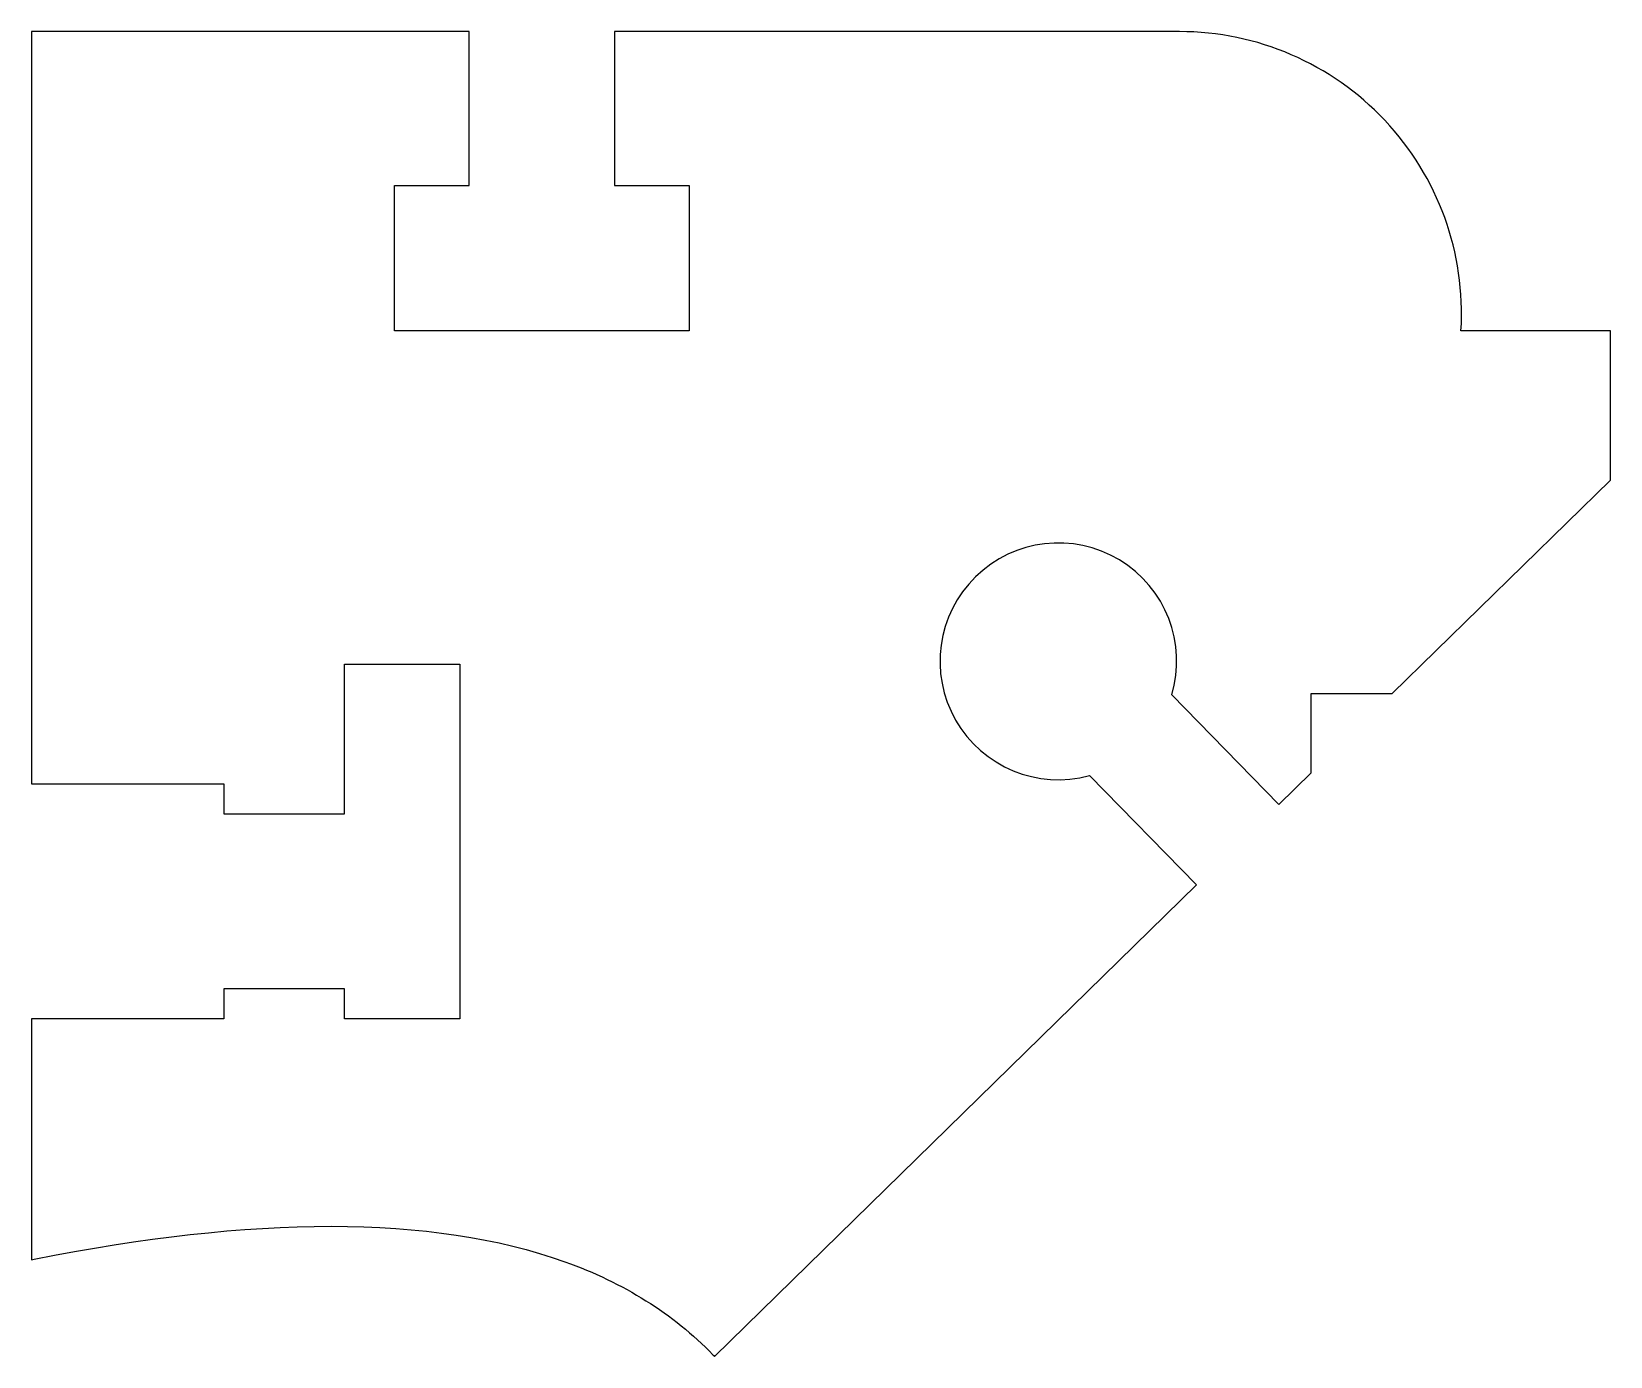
# Model space of a CAD drawing. Header units: millimetres. Extents: x -26.4 to 26.4, y -22.2 to 22.1.
import ezdxf

# ---------------------------------------------------------------- set-up
doc = ezdxf.new("R2010")
doc.units = ezdxf.units.MM
doc.layers.get('0').update_dxf_attribs({"linetype": 'CONTINUOUS'})

msp = doc.modelspace()

# ---------------------------------------------------------------- linework, layer by layer
for p, q in [((-11.757, 22.128), (-26.385, 22.128)), ((-26.385, 22.128), (-26.385, -3.022)), ((-11.757, 16.978), (-11.757, 22.128)), ((11.979, 22.128), (-6.907, 22.128)), ((-6.907, 22.128), (-6.907, 16.978)), ((-14.257, 12.128), (-14.257, 16.978)), ((-14.257, 16.978), (-11.757, 16.978)), ((-6.907, 16.978), (-4.407, 16.978)), ((-4.407, 16.978), (-4.407, 12.128)), ((-4.407, 12.128), (-14.257, 12.128)), ((26.385, 12.128), (21.39, 12.128)), ((26.385, 7.131), (26.385, 12.128)), ((19.091, -0.004), (26.385, 7.131)), ((-15.923, -4.022), (-15.923, 0.978)), ((-15.923, 0.978), (-12.073, 0.978)), ((-12.073, 0.978), (-12.073, -10.872)), ((11.726, -0.048), (15.305, -3.708)), ((16.385, -2.651), (16.385, -0.004)), ((16.385, -0.004), (19.091, -0.004)), ((-26.385, -3.022), (-19.964, -3.022)), ((-19.964, -3.022), (-19.964, -4.022)), ((12.553, -6.4), (8.973, -2.74)), ((15.305, -3.708), (16.385, -2.651)), ((-19.964, -4.022), (-15.923, -4.022)), ((-3.559, -22.159), (12.553, -6.4)), ((-15.923, -9.872), (-19.964, -9.872)), ((-19.964, -9.872), (-19.964, -10.872)), ((-15.923, -10.872), (-15.923, -9.872)), ((-19.964, -10.872), (-26.385, -10.872)), ((-26.385, -10.872), (-26.385, -18.926)), ((-12.073, -10.872), (-15.923, -10.872))]:
    msp.add_line(p, q)
for centre, radius, start, end in [((11.979, 12.699), 9.429, -3.4726, 90), ((7.933, 1.076), 3.956, -16.5163, 285.2507)]:
    msp.add_arc(centre, radius, start, end)
msp.add_open_spline([(-26.385, -18.926), (-26.355, -18.92), (-26.326, -18.914), (-26.296, -18.908), (-19.028, -17.465), (-13.019, -17.395), (-8.557, -18.995), (-6.599, -19.697), (-4.946, -20.726), (-3.612, -22.105), (-3.594, -22.123), (-3.577, -22.141), (-3.559, -22.159)], degree=3, knots=[-0.0013758, -0.0013758, -0.0013758, -0.0013758, 0, 0, 0, 0.3351002, 0.3351002, 0.3351002, 0.4821075, 0.4821075, 0.4821075, 0.4840215, 0.4840215, 0.4840215, 0.4840215])

doc.saveas('drawing.dxf')
